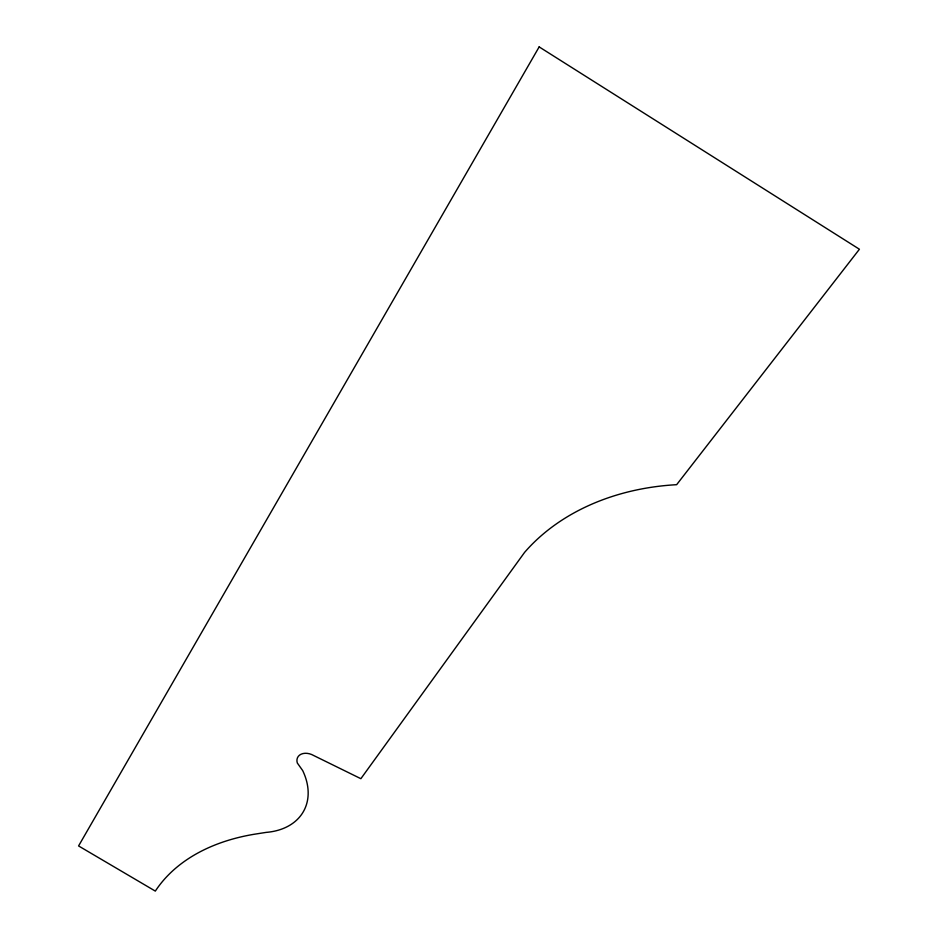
<?xml version="1.0" encoding="UTF-8"?>
<svg xmlns="http://www.w3.org/2000/svg" width="938" height="938" viewBox="0 0 938 938"><rect width="100%" height="100%" fill="white"/><g stroke="black" fill="none" stroke-linecap="round" stroke-linejoin="round"><path stroke-width="1.41" d="M539.162 46.9L78.581 845.935L155.321 891.1A238.569 153.996 23.4 0 1 254.221 834.257L266.228 832.381A71.581 50.23 28.5 0 0 302.693 770.59L297.299 762.981A12.534 8.993 27 0 1 301.157 754.175A12.534 8.993 27 0 1 313.714 755.536L360.872 778.692L524.6 552.365A231.006 181.069 13.2 0 1 676.638 484.688L859.419 249.238L539.162 46.9"/></g></svg>
